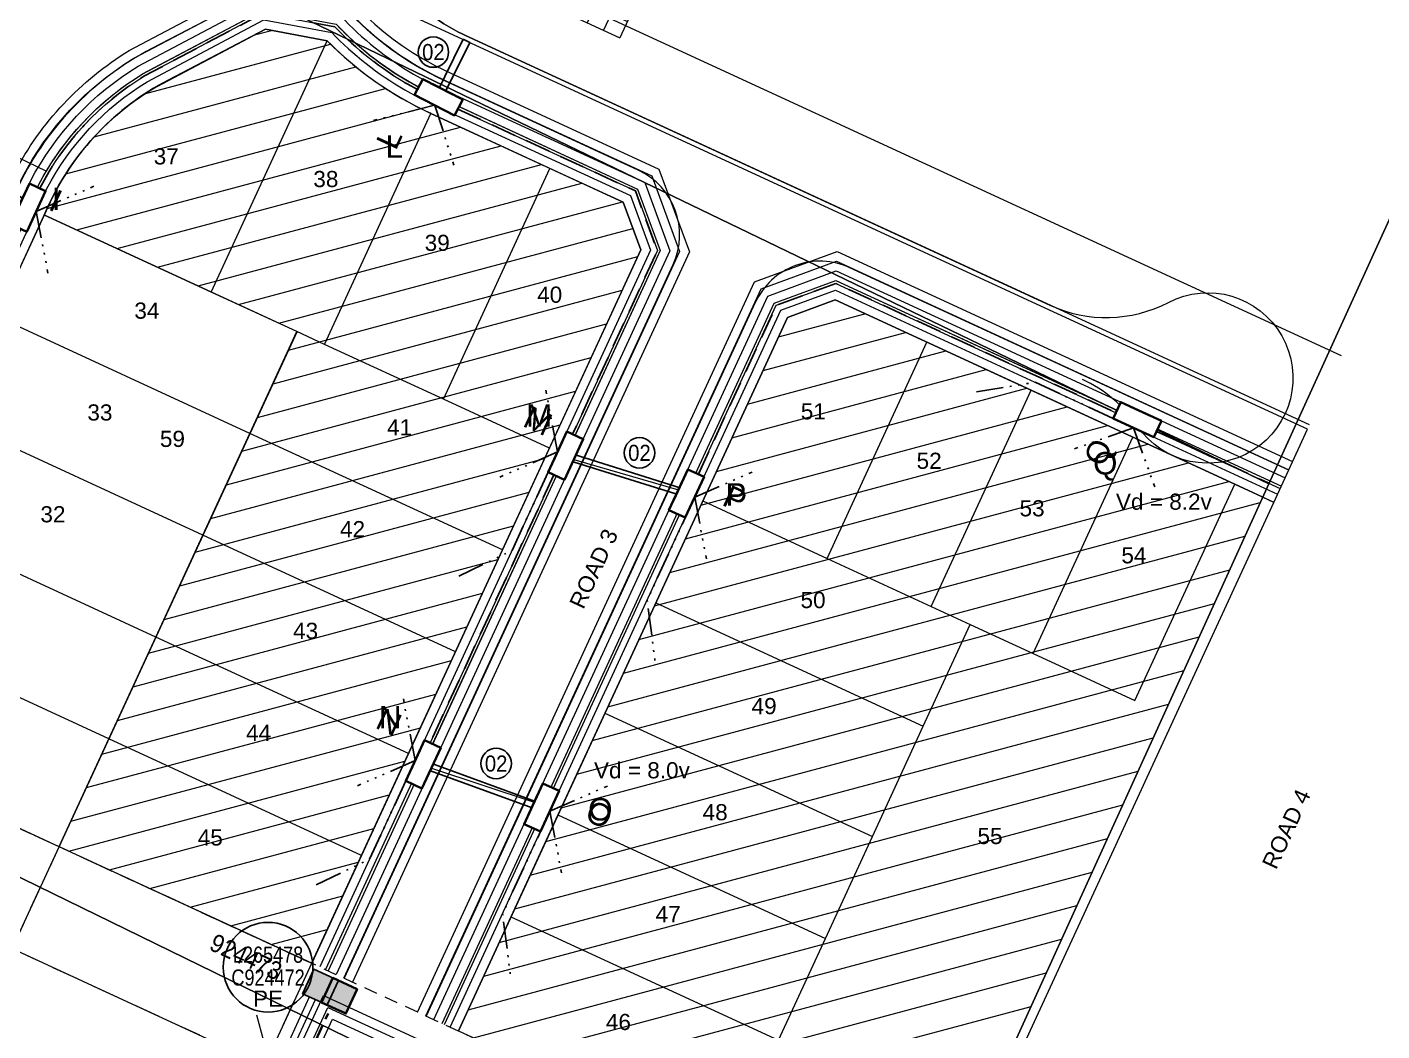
# Model space of a CAD drawing. Header units: metres. Extents: x 0 to 307451, y 0 to 6277344.
# Drawn here: x 305553.9 to 305705, y 6275124.5 to 6275236.4 of the extents above; entities that cross this region are included whole.
import ezdxf
from ezdxf import colors
from ezdxf.entities.mleader import LeaderData, LeaderLine
from ezdxf.enums import TextEntityAlignment as Align
from ezdxf.math import Vec2, Vec3

# ---------------------------------------------------------------- set-up
doc = ezdxf.new("R2010")
doc.units = ezdxf.units.M
for name, pattern in [('Cable Exist UG', [7, 4, -1, 1, -1]), ('Dash', [5, 3, -2]), ('IE Trench LV', [6, 4, -2]), ('PHANTOMX2', [6.6, 3, -0.75, 0.2, -0.75, 0.2, -0.75, 0.2, -0.75])]:
    doc.linetypes.add(name, pattern=pattern)
doc.layers.get('0').update_dxf_attribs({"color": 6})
for name, color, linetype, lineweight in [('_User Miscellaneous1', 30, 'Continuous', 13), ('_User Miscellaneous2', 31, 'Continuous', 13), ('_User_HV_Exist', 1, 'Continuous', 35), ('_User_LV_Exist', 5, 'Continuous', 35), ('_User_SL_Exist', 4, 'Continuous', 35), ('Cadastre Developer_SP_NEW', 92, 'Continuous', 15), ('Cadastre Land Parcels_SP_EXT', 118, 'Continuous', 15), ('Cadastre Roads_SP_NEW', 214, 'Continuous', 15)]:
    doc.layers.add(name, color=color, linetype=linetype, lineweight=lineweight)
doc.layers.add('_User Miscellaneous10', color=252, linetype='Continuous', lineweight=13, plot=False, transparency=0.75)
doc.layers.add('_User Miscellaneous12', color=252, linetype='Continuous', lineweight=13, plot=False, transparency=0.5)
for name, color, linetype in [('Duct_SP_NEW', 2, 'Continuous'), ('Equip_SP_SL_EXT', 7, 'Continuous'), ('Equip_SP_SL_NEW', 2, 'Continuous'), ('Notes_SL_MISC', 4, 'Continuous'), ('Services_SP_NEW_UG', 2, 'IE Trench LV'), ('SupportsUG_SP_LV_NEW', 2, 'Continuous'), ('Trench_SP_NEW', 2, 'Continuous')]:
    doc.layers.add(name, color=color, linetype=linetype)
doc.styles.add('ieISOCP', font='arial.ttf', dxfattribs={"height": 1.5})
doc.styles.get("Standard").update_dxf_attribs({"font": 'arial.ttf'})
doc.linetypes.add('Cable New UG', pattern='A,5.5,-0.01,["X",Standard,S=1.8,R=0,X=0,Y=-0.94],-1.7', length=7.21)
doc.linetypes.add('IE Trench HV', pattern='A,4,-0.4,["/",Standard,S=2,R=0,X=0.25,Y=-1],-1.6', length=6)

# ---------------------------------------------------------------- blocks, each defined once
blk = doc.blocks.new('*U239')
at = {"layer": 'Equip_SP_SL_EXT'}
h = blk.add_hatch(color=256, dxfattribs=at)
h.dxf.hatch_style = 1
h.paths.add_polyline_path([(-1.5, 1.5), (-1.5, -1.5), (1.5, -1.5), (1.5, 1.5)])
blk.add_lwpolyline([(-1.5, 1.5), (-1.5, -1.5), (1.5, -1.5), (1.5, 1.5)], close=True)
at = {"width": 0.9, "flags": 8}
blk.add_attdef('ASSET_NUM', text='', height=2, dxfattribs=at).set_placement((4, 2), align=Align.MIDDLE_LEFT)
at = {"flags": 1}
blk.add_attdef('Z', (-2.35, -1.81), '', height=0.2, rotation=270, dxfattribs=at)
at = {"flags": 9}
for tag, p in [('NOTES', (-2, -1.81)), ('SUBURB', (-1.8, -1.81)), ('STREETNAME', (-1.6, -1.81)), ('LOCATION', (-1.4, -1.81)), ('LEGEND', (-1.2, -1.81)), ('USAGE', (-1, -1.81)), ('STATE', (-0.8, -1.81)), ('OWNED_BY', (-0.6, -1.81)), ('COLUMN_TYPE', (-0.4, -1.81)), ('STREET_CODE', (-0.2, -1.81)), ('STRUCTURE_PLANT_NUMBER', (0.03, -1.81))]:
    blk.add_attdef(tag, text='', height=0.2, rotation=270, dxfattribs=at).set_placement(p, align=Align.MIDDLE_LEFT)
blk = doc.blocks.new('*U200')
at = {"ltscale": 0.1}
blk.add_circle((0, 0), 5, dxfattribs=at)
at = {"insert": (0, -2.6), "char_height": 1.8, "attachment_point": 2}
blk.add_mtext('PE', dxfattribs=at)
at = {"width": 0.8}
blk.add_attdef('SNUMBER', text='', height=1.8, dxfattribs=at).set_placement((0, 0.5), align=Align.CENTER)
at = {"flags": 1}
blk.add_attdef('Z', (0, 0), '', height=0.2, dxfattribs=at)
at = {"width": 0.8}
blk.add_attdef('CNUMBER', text='', height=1.8, dxfattribs=at).set_placement((0, -0.25), align=Align.TOP_CENTER)
blk = doc.blocks.new('*U283')
at = {"transparency": 33554559}
for p, q in [((-50, 50), (50, 50)), ((-50, 50), (-50, -50)), ((-48, 50), (-48, -50)), ((-46, 50), (-46, -50)), ((-44, 50), (-44, -50)), ((-42, 50), (-42, -50)), ((-40, 50), (-40, -50)), ((-38, 50), (-38, -50)), ((-36, 50), (-36, -50)), ((-34, 50), (-34, -50)), ((-32, 50), (-32, -50)), ((-30, 50), (-30, -50)), ((-28, 50), (-28, -50)), ((-26, 50), (-26, -50)), ((-24, 50), (-24, -50)), ((-22, 50), (-22, -50)), ((-20, 50), (-20, -50)), ((-18, 50), (-18, -50)), ((-16, 50), (-16, -50)), ((-14, 50), (-14, -50)), ((-12, 50), (-12, -50)), ((-10, 50), (-10, -50)), ((-8, 50), (-8, -50)), ((-6, 50), (-6, -50)), ((-4, 50), (-4, -50)), ((-2, 50), (-2, -50)), ((0, 50), (0, -50)), ((2, 50), (2, -50)), ((4, 50), (4, -50)), ((6, 50), (6, -50)), ((8, 50), (8, -50)), ((10, 50), (10, -50)), ((12, 50), (12, -50)), ((14, 50), (14, -50)), ((16, 50), (16, -50)), ((18, 50), (18, -50)), ((20, 50), (20, -50)), ((22, 50), (22, -50)), ((24, 50), (24, -50)), ((26, 50), (26, -50)), ((28, 50), (28, -50)), ((30, 50), (30, -50)), ((32, 50), (32, -50)), ((34, 50), (34, -50)), ((36, 50), (36, -50)), ((38, 50), (38, -50)), ((40, 50), (40, -50)), ((42, 50), (42, -50)), ((44, 50), (44, -50)), ((46, 50), (46, -50)), ((48, 50), (48, -50)), ((50, 50), (50, -50)), ((-50, 48), (50, 48)), ((-50, 46), (50, 46)), ((-50, 44), (50, 44)), ((-50, 42), (50, 42)), ((-50, 40), (50, 40)), ((-50, 38), (50, 38)), ((-50, 36), (50, 36)), ((-50, 34), (50, 34)), ((-50, 32), (50, 32)), ((-50, 30), (50, 30)), ((-50, 28), (50, 28)), ((-50, 26), (50, 26)), ((-50, 24), (50, 24)), ((-50, 22), (50, 22)), ((-50, 20), (50, 20)), ((-50, 18), (50, 18)), ((-50, 16), (50, 16)), ((-50, 14), (50, 14)), ((-50, 12), (50, 12)), ((-50, 10), (50, 10)), ((-50, 8), (50, 8)), ((-50, 6), (50, 6)), ((-50, 4), (50, 4)), ((-50, 2), (50, 2)), ((-50, 0), (50, 0)), ((-50, -2), (50, -2)), ((-50, -4), (50, -4)), ((-50, -6), (50, -6)), ((-50, -8), (50, -8)), ((-50, -10), (50, -10)), ((-50, -12), (50, -12)), ((-50, -14), (50, -14)), ((-50, -16), (50, -16)), ((-50, -18), (50, -18)), ((-50, -20), (50, -20)), ((-50, -22), (50, -22)), ((-50, -24), (50, -24)), ((-50, -26), (50, -26)), ((-50, -28), (50, -28)), ((-50, -30), (50, -30)), ((-50, -32), (50, -32)), ((-50, -34), (50, -34)), ((-50, -36), (50, -36)), ((-50, -38), (50, -38)), ((-50, -40), (50, -40)), ((-50, -42), (50, -42)), ((-50, -44), (50, -44)), ((-50, -46), (50, -46)), ((-50, -48), (50, -48)), ((-50, -50), (50, -50))]:
    blk.add_line(p, q, dxfattribs=at)
blk = doc.blocks.new('PILLAR_NEW')
at = {"width": 0.9}
blk.add_attdef('ASSET_NUM', text='', height=2, dxfattribs=at).set_placement((4, 2), align=Align.MIDDLE_LEFT)
for tag, p, flags in [('SUBURB', (-2, 0), 1), ('STREETNAME', (-1.8, 0), 9), ('PARENT', (-1.6, 0), 9), ('NOTES', (-1.4, 0), 9), ('LOCATION', (-1.2, 0), 9), ('LEGEND', (-1, 0), 9), ('USAGE', (-0.8, 0), 9), ('SUPPORT_TYPE', (-0.6, 0), 9), ('STATE', (-0.4, 0), 9), ('OWNED_BY', (-0.2, 0), 9)]:
    blk.add_attdef(tag, p, '', height=0.2, rotation=270, dxfattribs=dict(flags=flags))
blk.add_wipeout([(1, 2.5), (1, -2.5), (-1, -2.5), (-1, 2.5)])
blk.add_lwpolyline([(-1, 2.5), (-1, -1.25), (-1, 1.25), (-1, -2.5), (1, -2.5), (1, 2.5)], close=True)
blk = doc.blocks.new('*U288')
at = {"width": 0.9}
blk.add_attdef('ASSET_NUM', text='', height=2, dxfattribs=at).set_placement((4, 2), align=Align.MIDDLE_LEFT)
for tag, p, flags in [('SUBURB', (-2, 0), 1), ('STREETNAME', (-1.8, 0), 9), ('PARENT', (-1.6, 0), 9), ('NOTES', (-1.4, 0), 9), ('LOCATION', (-1.2, 0), 9), ('LEGEND', (-1, 0), 9), ('USAGE', (-0.8, 0), 9), ('SUPPORT_TYPE', (-0.6, 0), 9), ('STATE', (-0.4, 0), 9), ('OWNED_BY', (-0.2, 0), 9)]:
    blk.add_attdef(tag, p, '', height=0.2, rotation=270, dxfattribs=dict(flags=flags))
blk.add_wipeout([(2.45, -1.11), (-2.54, -0.89), (-2.45, 1.11), (2.54, 0.89)])
blk.add_lwpolyline([(2.54, 0.89), (-1.2, 1.05), (1.29, 0.94), (-2.45, 1.11), (-2.54, -0.89), (2.45, -1.11)], close=True)
blk = doc.blocks.new('*U295')
blk.add_circle((0, 0), 1.7)
at = {"width": 0.9}
blk.add_attdef('CODE', text='', height=1.8, dxfattribs=at).set_placement((0, 0), align=Align.MIDDLE_CENTER)
at = {"flags": 1}
blk.add_attdef('Z', (0, 0), '', height=0.2, dxfattribs=at)

msp = doc.modelspace()

# ---------------------------------------------------------------- linework, layer by layer
at = {"layer": '_User Miscellaneous1'}
for p, q in [((305554.1504, 6275060.4736), (305585.4296, 6275128.279)), ((305554.7072, 6275059.9617), (305586.0834, 6275127.9774)), ((305585.4296, 6275128.279), (305585.7565, 6275128.1282)), ((305586.0834, 6275127.9774), (305585.7565, 6275128.1282))]:
    msp.add_line(p, q, dxfattribs=at)
at = {"layer": '_User Miscellaneous10', "color": 4, "linetype": 'Cable New UG', "ltscale": 0.7, "flags": 128}
msp.add_lwpolyline([(305477.8675, 6275244.5463), (305475.1403, 6275245.8045), (305484.4672, 6275266.0212, -0.14566613), (305496.9735, 6275278.6193), (305505.4975, 6275275.8576, 0.13759782), (305524.4492, 6275247.6099), (305543.3888, 6275234.6042), (305546.0235, 6275225.1942), (305546.0235, 6275225.1942), (305556.0942, 6275220.3251, -0.12050471), (305566.7939, 6275231.1502), (305580.1902, 6275238.2336), (305588.3999, 6275236.7019, 0.08217431), (305597.6051, 6275229.7098)], format="xyb", dxfattribs=at)
at = {"layer": '_User Miscellaneous10', "flags": 128}
for points in [[(305524.8118, 6275160.1152), (305552.5308, 6275220.1, -0.13629963), (305565.337, 6275233.7734), (305579.7124, 6275241.3746), (305589.9255, 6275239.469, 0.07723904), (305598.0227, 6275232.8754), (305599.4903, 6275232.0666), (305601.1139, 6275231.2734), (305624.382, 6275220.5371), (305627.7709, 6275211.3428), (305590.2154, 6275129.9328)], [(305525.7196, 6275159.6957), (305553.4282, 6275219.6582, -0.13589182), (305565.8316, 6275232.9037), (305579.8717, 6275240.3276), (305589.4119, 6275238.5476, 0.07488267), (305597.5289, 6275232.0057), (305599.0292, 6275231.179), (305600.6848, 6275230.37), (305623.5869, 6275219.8027), (305626.6893, 6275211.3856), (305589.3074, 6275130.3517)], [(305526.6274, 6275159.2762), (305554.3255, 6275219.2161, -0.13546565), (305566.3265, 6275232.0342), (305580.031, 6275239.2806), (305588.9034, 6275237.6252, 0.07262968), (305597.0353, 6275231.136), (305598.5681, 6275230.2913), (305600.2558, 6275229.4667), (305622.7919, 6275219.0682), (305625.6078, 6275211.4284), (305588.3994, 6275130.7705)], [(305527.5351, 6275158.8568), (305555.2227, 6275218.7736, -0.1350197), (305566.8218, 6275231.1649), (305580.1902, 6275238.2336), (305588.3999, 6275236.7019, 0.0704727), (305596.5419, 6275230.2661), (305598.107, 6275229.4036), (305599.8268, 6275228.5633), (305621.9968, 6275218.3337), (305624.5263, 6275211.4712), (305587.4913, 6275131.1894)], [(305528.4429, 6275158.4373), (305556.1196, 6275218.3307, -0.1345524), (305567.3176, 6275230.2959), (305580.3495, 6275237.1867), (305587.9011, 6275235.7777, 0.06840509), (305596.0486, 6275229.3962), (305597.6459, 6275228.5159), (305599.3977, 6275227.66), (305621.2018, 6275217.5993), (305623.4447, 6275211.514), (305586.5833, 6275131.6083)], [(305529.3507, 6275158.0178), (305557.0164, 6275217.8875, -0.13406198), (305567.8139, 6275229.4271), (305580.5088, 6275236.1397), (305587.4069, 6275234.8527, 0.06642082), (305595.5554, 6275228.5262), (305597.1848, 6275227.6282), (305598.9687, 6275226.7566), (305620.4067, 6275216.8648), (305622.3632, 6275211.5568), (305585.6752, 6275132.0272)]]:
    msp.add_lwpolyline(points, format="xyb", dxfattribs=at)
at = {"layer": '_User Miscellaneous10', "color": 4, "flags": 128}
msp.add_lwpolyline([(305527.8075, 6275158.7309), (305555.4918, 6275218.6408, -0.13488183), (305566.9705, 6275230.9042), (305580.238, 6275237.9196), (305588.2498, 6275236.4247, 0.06984332), (305596.3939, 6275230.0051), (305597.9687, 6275229.1373), (305599.698, 6275228.2923), (305621.7583, 6275218.1134), (305624.2018, 6275211.484), (305587.2189, 6275131.3151)], format="xyb", dxfattribs=at)
at = {"layer": '_User Miscellaneous10', "color": 4, "linetype": 'Cable New UG', "ltscale": 0.7, "flags": 128}
for points in [[(305602.099, 6275227.5149), (305621.9968, 6275218.3337), (305624.5263, 6275211.4712), (305615.0272, 6275190.8798)], [(305628.5009, 6275186.6653), (305637.2382, 6275205.6055), (305644.1004, 6275208.1348), (305675.4403, 6275193.6773)], [(305614.888, 6275188.1908), (305626.5456, 6275184.8141)], [(305612.9327, 6275186.3396), (305599.1533, 6275156.4694)]]:
    msp.add_lwpolyline(points, dxfattribs=at)
at = {"layer": '_User Miscellaneous10', "flags": 128}
for points in [[(305597.4797, 6275126.5817), (305635.0346, 6275207.9906), (305644.2287, 6275211.3794), (305695.017, 6275187.9501)], [(305598.3878, 6275126.1628), (305635.7692, 6275207.1955), (305644.186, 6275210.2978), (305694.5981, 6275187.0421)], [(305599.2958, 6275125.7439), (305636.5037, 6275206.4005), (305644.1432, 6275209.2163), (305694.1792, 6275186.1341)], [(305600.2038, 6275125.325), (305637.2382, 6275205.6055), (305644.1004, 6275208.1348), (305693.7604, 6275185.226)], [(305601.1119, 6275124.9061), (305637.9727, 6275204.8104), (305644.0576, 6275207.0532), (305693.3415, 6275184.318)], [(305602.0199, 6275124.4872), (305638.7072, 6275204.0154), (305644.0148, 6275205.9717), (305692.9226, 6275183.41)]]:
    msp.add_lwpolyline(points, dxfattribs=at)
at = {"layer": '_User Miscellaneous10', "color": 4, "flags": 128}
msp.add_lwpolyline([(305600.4763, 6275125.1993), (305637.4586, 6275205.367), (305644.0875, 6275207.8103), (305693.6347, 6275184.9536)], dxfattribs=at)
at = {"layer": '_User Miscellaneous10', "color": 2, "linetype": 'PHANTOMX2', "flags": 128}
msp.add_lwpolyline([(305577.1495, 6275111.1444), (305581.2324, 6275119.9956), (305579.4077, 6275126.7536)], dxfattribs=at)
at = {"layer": '_User_SL_Exist', "color": 4, "linetype": 'Cable Exist UG', "ltscale": 0.7, "flags": 128}
msp.add_lwpolyline([(305578.0576, 6275110.7256), (305580.9617, 6275112.2465), (305587.8447, 6275127.1647)], dxfattribs=at)
at = {"layer": 'Cadastre Developer_SP_NEW', "linetype": 'Dash', "transparency": 33554534}
for p, q in [((305557.5153, 6275145.0143), (305529.3524, 6275158.0082)), ((305552.2794, 6275133.6637), (305557.5153, 6275145.0143)), ((305585.6779, 6275132.0205), (305557.5153, 6275145.0143)), ((305552.2794, 6275133.6637), (305580.4421, 6275120.6699)), ((305580.4421, 6275120.6699), (305585.6779, 6275132.0205))]:
    msp.add_line(p, q, dxfattribs=at)
at = {"layer": 'Cadastre Developer_SP_NEW'}
for p, q in [((305557.5153, 6275145.0143), (305529.3524, 6275158.0082)), ((305552.2794, 6275133.6637), (305557.5153, 6275145.0143))]:
    msp.add_line(p, q, dxfattribs=at)
at = {"layer": 'Cadastre Developer_SP_NEW', "ltscale": 0.5, "transparency": 33554687, "flags": 128}
for points in [[(305696.6907, 6275191.5782), (305570.7812, 6275249.6745), (305519.429, 6275273.3691), (305486.6835, 6275288.4784), (305451.6349, 6275304.6503), (305422.5706, 6275318.061)], [(305580.5088, 6275236.1397), (305569.6639, 6275230.478)], [(305587.4069, 6275234.8527), (305580.5088, 6275236.1397)], [(305574.4817, 6275206.8343), (305587.4069, 6275234.8527)], [(305620.4067, 6275216.8648), (305612.2345, 6275220.6356), (305598.9687, 6275226.7566), (305598.8487, 6275226.812)], [(305587.0937, 6275201.0149), (305598.9687, 6275226.7566)], [(305600.3595, 6275194.8939), (305612.2345, 6275220.6356)], [(305529.35, 6275158.0164), (305534.8941, 6275170.0346), (305540.1303, 6275181.385), (305545.3664, 6275192.7355), (305550.6025, 6275204.086), (305555.8386, 6275215.4365), (305556.3064, 6275216.4506)], [(305622.3632, 6275211.5568), (305620.4067, 6275216.8648)], [(305612.1686, 6275189.445), (305612.1638, 6275189.4472), (305600.3595, 6275194.8939), (305587.0937, 6275201.0149), (305584.0013, 6275202.4418), (305574.4817, 6275206.8343), (305555.8386, 6275215.4365)], [(305585.6752, 6275132.0272), (305590.283, 6275142.0156), (305591.2194, 6275144.0453), (305596.4555, 6275155.3958), (305601.6916, 6275166.7463), (305606.9277, 6275178.0968), (305612.1638, 6275189.4472), (305622.3632, 6275211.5568)], [(305644.0148, 6275205.9717), (305638.7072, 6275204.0154)], [(305692.9207, 6275183.4059), (305688.5574, 6275185.4191), (305677.2074, 6275190.6562), (305665.8574, 6275195.8932), (305654.2486, 6275201.2497), (305644.0148, 6275205.9717)], [(305606.9277, 6275178.0968), (305578.7652, 6275191.0913), (305550.6025, 6275204.086)], [(305638.7072, 6275204.0154), (305629.2697, 6275183.5573), (305624.0336, 6275172.2068), (305618.3576, 6275159.9029), (305613.1215, 6275148.5525), (305607.8854, 6275137.202), (305602.0193, 6275124.4858)], [(305557.5127, 6275145.0218), (305563.0568, 6275157.0399), (305568.2929, 6275168.3904), (305573.529, 6275179.7409), (305578.7652, 6275191.0913), (305584.0013, 6275202.4418)], [(305643.1354, 6275177.1595), (305654.2486, 6275201.2497)], [(305654.7422, 6275171.8039), (305665.8574, 6275195.8932)], [(305601.6916, 6275166.7463), (305573.529, 6275179.7409), (305545.3664, 6275192.7355)], [(305654.5572, 6275100.2441), (305692.9207, 6275183.4059), (305696.6907, 6275191.5782)], [(305666.0923, 6275166.5669), (305677.2074, 6275190.6562)], [(305677.4423, 6275161.3298), (305688.5574, 6275185.4191)], [(305629.2697, 6275183.5573), (305643.1354, 6275177.1595), (305654.7422, 6275171.8039), (305659.0812, 6275169.8019), (305666.0923, 6275166.5669), (305677.4423, 6275161.3298)], [(305596.4555, 6275155.3958), (305568.2929, 6275168.3904), (305540.1303, 6275181.385)], [(305624.0336, 6275172.2068), (305653.8451, 6275158.4514)], [(305591.2194, 6275144.0453), (305563.0568, 6275157.0399), (305534.8941, 6275170.0346)], [(305631.8308, 6275110.7304), (305637.6969, 6275123.4466), (305642.9331, 6275134.797), (305648.1692, 6275146.1475), (305653.8451, 6275158.4514), (305659.0812, 6275169.8019)], [(305618.3576, 6275159.9029), (305648.1692, 6275146.1475)], [(305613.1215, 6275148.5525), (305642.9331, 6275134.797)], [(305590.2839, 6275142.0152), (305590.283, 6275142.0156)], [(305607.8854, 6275137.202), (305637.6969, 6275123.4466)]]:
    msp.add_lwpolyline(points, dxfattribs=at)
at = {"layer": 'Cadastre Developer_SP_NEW', "transparency": 33554687}
msp.add_lwpolyline([(305700.4607, 6275199.7505), (305606.9949, 6275242.8769)], dxfattribs=at)
at = {"layer": 'Cadastre Developer_SP_NEW', "ltscale": 0.5, "transparency": 33554687, "flags": 128}
for points in [[(305587.4069, 6275234.8527, 0.09037679), (305598.8487, 6275226.812)], [(305569.6639, 6275230.478, 0.16585521), (305556.3064, 6275216.4506)]]:
    msp.add_lwpolyline(points, format="xyb", dxfattribs=at)
at = {"layer": 'Cadastre Developer_SP_NEW', "linetype": 'Dash', "ltscale": 0.5, "transparency": 33554521, "flags": 128}
msp.add_lwpolyline([(305380.4373, 6275226.7268), (305380.4376, 6275226.7266), (305409.486, 6275213.3233), (305438.55, 6275199.9128), (305454.894, 6275192.3714), (305483.9499, 6275178.9647), (305513.006, 6275165.5578), (305529.35, 6275158.0164), (305557.5127, 6275145.0218), (305585.6752, 6275132.0272), (305602.0193, 6275124.4858), (305631.8308, 6275110.7304), (305654.5572, 6275100.2441)], dxfattribs=at)
at = {"layer": 'Cadastre Developer_SP_NEW', "linetype": 'Continuous'}
msp.add_lwpolyline([(305818.752, 6275128.669), (306053.836, 6275176.886), (306049.666, 6275182.223), (305901.181, 6275153.401), (305833.638, 6275223.454), (305709.618, 6275223.311), (305692.359, 6275185.466), (305650.7, 6275093.908), (305818.752, 6275128.669)], close=True, dxfattribs=at)
at = {"layer": 'Cadastre Land Parcels_SP_EXT', "linetype": 'Continuous'}
for points in [[(305734.372, 6275277.69), (305631.132, 6275327.712), (305471.922, 6275404.855), (305472.105, 6275375.209), (305431.837, 6275339.755), (305421.066, 6275316.415), (305633.333, 6275213.957), (305692.359, 6275185.466), (305709.618, 6275223.311), (305734.372, 6275277.69)], [(305650.7, 6275093.908), (305692.359, 6275185.466), (305633.333, 6275213.957), (305421.066, 6275316.415), (305379.528, 6275226.405), (305635.511, 6275101.328), (305650.7, 6275093.908)], [(305650.7, 6275093.908), (305635.511, 6275101.328), (305379.528, 6275226.405), (305313.337, 6275082.977), (305578.448, 6275053.973), (305619.597, 6275025.44), (305636.269, 6275062.148), (305650.7, 6275093.908)], [(305818.752, 6275128.669), (306053.836, 6275176.886), (306049.666, 6275182.223), (305901.181, 6275153.401), (305833.638, 6275223.454), (305709.618, 6275223.311), (305692.359, 6275185.466), (305650.7, 6275093.908), (305818.752, 6275128.669)]]:
    msp.add_lwpolyline(points, close=True, dxfattribs=at)
at = {"layer": 'Cadastre Roads_SP_NEW'}
for points in [[(305576.204, 6275252.5055), (305589.5555, 6275246.3449, -0.12941354), (305595.2505, 6275241.6475, 0.12631322), (305602.5031, 6275235.5907, 0.00304926), (305602.8289, 6275235.438), (305667.9609, 6275205.3852, 0.23200825), (305681.1666, 6275205.6975, -2.22641852), (305677.6955, 6275191.9256, 0.13610611), (305671.5778, 6275197.1084, 0.13610611)], [(305696.9006, 6275192.032), (305602.8289, 6275235.438, -0.00304925), (305602.5031, 6275235.5907, -0.12631322), (305595.2505, 6275241.6475, 0.09154937), (305591.4501, 6275245.2924, 0.09154937)], [(305589.2619, 6275130.3723), (305625.9501, 6275209.9025, 0.41418902), (305622.0619, 6275220.4513), (305600.5036, 6275230.3986, -0.09921186), (305589.3746, 6275238.5143), (305589.3356, 6275238.5567, 0.33945426), (305579.8014, 6275240.2263, 0.33945426)], [(305579.8015, 6275240.2263, 0.00000161), (305579.8014, 6275240.2263), (305567.8359, 6275233.9796, 0.16585521), (305552.7197, 6275218.1052), (305525.7633, 6275159.671)], [(305694.5753, 6275186.9926), (305645.67, 6275209.5582, 0.4142381), (305635.1203, 6275205.6697), (305598.4327, 6275126.1407)]]:
    msp.add_lwpolyline(points, format="xyb", dxfattribs=at)
at = {"layer": 'Duct_SP_NEW'}
for p, q in [((305602.5662, 6275235.02), (305599.468, 6275228.7403)), ((305603.2836, 6275234.666), (305600.1855, 6275228.3863)), ((305602.5662, 6275235.02), (305602.9249, 6275234.843)), ((305603.2836, 6275234.666), (305602.9249, 6275234.843)), ((305599.468, 6275228.7403), (305599.8268, 6275228.5633)), ((305600.1855, 6275228.3863), (305599.8268, 6275228.5633)), ((305554.3094, 6275216.5697), (305542.7679, 6275225.7865)), ((305553.8102, 6275215.9446), (305554.0598, 6275216.2572)), ((305554.3094, 6275216.5697), (305554.0598, 6275216.2572)), ((305613.8606, 6275188.2279), (305613.98, 6275188.6097)), ((305627.3343, 6275184.0135), (305613.8606, 6275188.2279)), ((305614.0994, 6275188.9914), (305613.98, 6275188.6097)), ((305627.5731, 6275184.777), (305614.0994, 6275188.9914)), ((305627.5731, 6275184.777), (305627.4537, 6275184.3952)), ((305627.3343, 6275184.0135), (305627.4537, 6275184.3952)), ((305598.243, 6275154.5751), (305598.1061, 6275154.1993)), ((305611.4424, 6275149.7662), (305598.243, 6275154.5751)), ((305597.9691, 6275153.8235), (305598.1061, 6275154.1993)), ((305611.1686, 6275149.0146), (305597.9691, 6275153.8235)), ((305611.4424, 6275149.7662), (305611.3055, 6275149.3904)), ((305611.1686, 6275149.0146), (305611.3055, 6275149.3904))]:
    msp.add_line(p, q, dxfattribs=at)
at = {"layer": 'Services_SP_NEW_UG', "color": 2, "linetype": 'PHANTOMX2', "flags": 128}
for points in [[(305599.3682, 6275227.6747), (305592.578, 6275225.9735)], [(305599.3977, 6275227.66), (305601.5278, 6275220.9919)], [(305554.968, 6275215.8384), (305561.3826, 6275218.6405)], [(305554.9679, 6275215.8384), (305556.2778, 6275208.9621)], [(305675.0214, 6275192.7693), (305666.3019, 6275196.7917), (305659.3958, 6275195.6487)], [(305613.0719, 6275189.0286), (305611.7621, 6275195.9049)], [(305677.2915, 6275191.722), (305670.6969, 6275189.3745)], [(305677.2915, 6275191.722), (305679.639, 6275185.1274)], [(305613.0719, 6275189.0286), (305606.6572, 6275186.2265)], [(305612.0245, 6275186.7586), (305608.0038, 6275178.0447), (305601.705, 6275174.9909)], [(305628.3617, 6275183.9764), (305634.7764, 6275186.7785)], [(305628.2112, 6275183.6533), (305623.0729, 6275172.5172), (305623.9594, 6275165.5736)], [(305628.3617, 6275183.9765), (305629.6715, 6275177.1001)], [(305597.198, 6275154.6182), (305595.8882, 6275161.4946)], [(305597.198, 6275154.6183), (305590.7833, 6275151.8162)], [(305596.1506, 6275152.3482), (305592.1299, 6275143.6343), (305585.8311, 6275140.5805)]]:
    msp.add_lwpolyline(points, dxfattribs=at)
at = {"layer": 'Trench_SP_NEW', "linetype": 'IE Trench LV', "ltscale": 0.7, "flags": 128}
msp.add_lwpolyline([(305628.7733, 6275186.5397), (305637.4586, 6275205.367), (305644.0875, 6275207.8103), (305675.3146, 6275193.4049)], dxfattribs=at)

# ---------------------------------------------------------------- block references
at = {"layer": '_User Miscellaneous12', "linetype": 'IE Trench LV', "rotation": 335.2307551801796}
msp.add_blockref('*U283', (305595.5747, 6275301.545), dxfattribs=at)
at = {"layer": 'Duct_SP_NEW'}
for p in [(305599.2377, 6275233.5992), (305622.2074, 6275188.9228), (305606.2325, 6275154.2886)]:
    msp.add_blockref('*U295', p, dxfattribs=at).add_auto_attribs({'CODE': '02'})
at = {"layer": 'Equip_SP_SL_NEW'}
ref = msp.add_blockref('*U239', (305586.6558, 6275129.3652), dxfattribs=dict(at, rotation=65.23214400591215))
ref.add_attrib('ASSET_NUM', '924473', dxfattribs={"layer": '0', "height": 2, "rotation": 335.232144, "width": 0.9}).set_placement((305574.5397, 6275134.4955), align=Align.MIDDLE_LEFT)
at = {"layer": 'Notes_SL_MISC', "linetype": 'ByBlock', "lineweight": -2}
msp.add_blockref('*U200', (305580.8079, 6275131.5836), dxfattribs=at).add_auto_attribs({'SNUMBER': 'L265478', 'CNUMBER': 'C924472'})

# ---------------------------------------------------------------- texts
at = {"layer": '_User Miscellaneous1'}
for s, p in [('ROAD 3', (305617.9194, 6275175.634)), ('ROAD 4 ', (305695.2809, 6275146.932))]:
    msp.add_text(s, height=1.8, rotation=65.236944, dxfattribs=at).set_placement(p, align=Align.CENTER)
at = {"layer": '_User Miscellaneous10', "char_height": 1.8, "attachment_point": 5}
for s, insert in [('{\\fSwis721 BT|b0|i0|c0|p34;37}', (305569.4604, 6275221.9573)), ('{\\fSwis721 BT|b0|i0|c0|p34;38}', (305587.2506, 6275219.4343)), ('{\\fSwis721 BT|b0|i0|c0|p34;39}', (305599.6641, 6275212.3252)), ('{\\fSwis721 BT|b0|i0|c0|p34;40}', (305612.1994, 6275206.5419)), ('{\\fSwis721 BT|b0|i0|c0|p34;34}', (305567.3023, 6275204.7637)), ('{\\fSwis721 BT|b0|i0|c0|p34;33}', (305562.0658, 6275193.4134)), ('{\\fSwis721 BT|b0|i0|c0|p34;51}', (305641.5884, 6275193.5334)), ('{\\fSwis721 BT|b0|i0|c0|p34;41}', (305595.465, 6275191.7691)), ('{\\fSwis721 BT|b0|i0|c0|p34;52}', (305654.496, 6275188.0268)), ('{\\fSwis721 BT|b0|i0|c0|p34;32}', (305556.8296, 6275182.063)), ('{\\fSwis721 BT|b0|i0|c0|p34;53}', (305665.9748, 6275182.7301)), ('{\\fSwis721 BT|b0|i0|c0|p34;42}', (305590.2284, 6275180.4188)), ('{\\fSwis721 BT|b0|i0|c0|p34;54}', (305677.3248, 6275177.493)), ('{\\fSwis721 BT|b0|i0|c0|p34;50}', (305641.5579, 6275172.5041)), ('{\\fSwis721 BT|b0|i0|c0|p34;43}', (305584.9923, 6275169.0683)), ('{\\fSwis721 BT|b0|i0|c0|p34;49}', (305636.1014, 6275160.6772)), ('{\\fSwis721 BT|b0|i0|c0|p34;44}', (305579.7561, 6275157.7179)), ('{\\fSwis721 BT|b0|i0|c0|p34;48}', (305630.6453, 6275148.85)), ('{\\fSwis721 BT|b0|i0|c0|p34;45}', (305574.366, 6275146.0336)), ('{\\fSwis721 BT|b0|i0|c0|p34;55}', (305661.2825, 6275146.1982)), ('{\\fSwis721 BT|b0|i0|c0|p34;47}', (305625.4092, 6275137.4995)), ('{\\fSwis721 BT|b0|i0|c0|p34;46}', (305619.8581, 6275125.4662))]:
    msp.add_mtext(s, dxfattribs=dict(at, insert=insert))
at = {"layer": '_User_HV_Exist'}
msp.add_text('ROAD 3', height=1.8, rotation=65.236944, dxfattribs=at).set_placement((305617.9194, 6275175.634), align=Align.CENTER)
at = {"layer": '_User_LV_Exist'}
msp.add_text('ROAD 3', height=1.8, rotation=65.236944, dxfattribs=at).set_placement((305617.9194, 6275175.634), align=Align.CENTER)
at = {"layer": '_User_LV_Exist', "color": 6, "insert": (305675.3184, 6275184.3782), "char_height": 1.8, "width": 14.841627, "attachment_point": 1, "style": 'ieISOCP'}
msp.add_mtext('Vd = 8.2v', dxfattribs=at)
at = {"layer": 'Cadastre Land Parcels_SP_EXT'}
msp.add_text('59', height=1.8, dxfattribs=at).set_placement((305568.7495, 6275189.5798))

# ---------------------------------------------------------------- next in the draw order: block references
at = {"layer": 'SupportsUG_SP_LV_NEW'}
ref = msp.add_blockref('*U288', (305599.8268, 6275228.5633), dxfattribs=dict(at, rotation=335.2355556466355))
ref.add_attrib('ASSET_NUM', 'L', dxfattribs={"layer": '0', "height": 2.5, "rotation": 65.235556}).set_placement((305593.9089, 6275223.0625), align=Align.MIDDLE_LEFT)
ref = msp.add_blockref('PILLAR_NEW', (305554.0598, 6275216.2572), dxfattribs=dict(at, rotation=335.2355556536206))
ref.add_attrib('ASSET_NUM', 'I', dxfattribs={"layer": '0', "height": 2.5, "rotation": 335.235556}).set_placement((305556.7137, 6275217.2355), align=Align.MIDDLE_LEFT)
ref = msp.add_blockref('PILLAR_NEW', (305613.98, 6275188.6097), dxfattribs=dict(at, rotation=335.2355556466355))
ref.add_attrib('ASSET_NUM', 'M', dxfattribs={"layer": '0', "height": 2.5, "rotation": 335.235556}).set_placement((305609.5875, 6275193.0891), align=Align.MIDDLE_LEFT)
ref = msp.add_blockref('PILLAR_NEW', (305677.7104, 6275192.6301), dxfattribs=dict(at, rotation=245.2355555647661))
ref.add_attrib('ASSET_NUM', 'Q', dxfattribs={"layer": '0', "height": 2.5, "rotation": 65.230755}).set_placement((305672.7692, 6275187.7658), align=Align.MIDDLE_LEFT)
ref = msp.add_blockref('PILLAR_NEW', (305627.4537, 6275184.3952), dxfattribs=dict(at, rotation=335.2355556536206))
ref.add_attrib('ASSET_NUM', 'P', dxfattribs={"layer": '0', "height": 2.5, "rotation": 335.235556}).set_placement((305631.7959, 6275184.288), align=Align.MIDDLE_LEFT)
ref = msp.add_blockref('PILLAR_NEW', (305611.3055, 6275149.3904), dxfattribs=dict(at, rotation=335.2355556466355))
ref.add_attrib('ASSET_NUM', 'O', dxfattribs={"layer": '0', "height": 2.5, "rotation": 335.235556}).set_placement((305616.492, 6275149.1878), align=Align.MIDDLE_LEFT)

# ---------------------------------------------------------------- next in the draw order: hatches: boundary and pattern name
at = {"layer": 'Cadastre Developer_SP_NEW', "linetype": 'IE Trench HV', "ltscale": 0.7, "transparency": 33554495}
h = msp.add_hatch(dxfattribs=at)
h.set_pattern_fill('ANSI31', color=256, angle=330)
h.paths.add_polyline_path([(305688.5574, 6275185.4191), (305644.0148, 6275205.9717), (305638.7072, 6275204.0154), (305602.024, 6275124.4837), (305653.7507, 6275100.6128), (305691.6836, 6275183.9815)])

# ---------------------------------------------------------------- next in the draw order: linework, layer by layer
at = {"layer": '_User Miscellaneous10', "color": 6, "ltscale": 0.7, "flags": 128}
msp.add_lwpolyline([(305688.5574, 6275185.4191), (305644.0148, 6275205.9717), (305638.7072, 6275204.0154), (305602.024, 6275124.4837), (305653.7507, 6275100.6128), (305691.6836, 6275183.9815), (305688.5574, 6275185.4191)], dxfattribs=at)
at = {"layer": '_User Miscellaneous10', "color": 4, "linetype": 'Cable New UG', "ltscale": 0.7, "flags": 128}
msp.add_lwpolyline([(305599.0141, 6275153.7804), (305610.4744, 6275149.9761)], dxfattribs=at)
at = {"layer": 'Services_SP_NEW_UG', "color": 2, "linetype": 'PHANTOMX2', "flags": 128}
for points in [[(305612.2135, 6275148.9716), (305618.6282, 6275151.7737)], [(305612.0846, 6275148.6952), (305606.9462, 6275137.5591), (305607.8328, 6275130.6154)], [(305612.2135, 6275148.9716), (305613.5234, 6275142.0953)]]:
    msp.add_lwpolyline(points, dxfattribs=at)
at = {"layer": 'Trench_SP_NEW', "linetype": 'IE Trench LV', "ltscale": 0.7, "flags": 128}
msp.add_lwpolyline([(305555.3588, 6275218.4111, -0.13625614), (305566.9705, 6275230.9042), (305580.238, 6275237.9196), (305588.2498, 6275236.4247, 0.06984332), (305596.3939, 6275230.0051), (305597.4556, 6275229.42)], format="xyb", dxfattribs=at)
for points in [[(305601.9613, 6275227.248), (305621.7583, 6275218.1134), (305624.2018, 6275211.484), (305614.7548, 6275191.0054)], [(305679.8548, 6275191.3104), (305692.3877, 6275185.5289)]]:
    msp.add_lwpolyline(points, dxfattribs=at)

# ---------------------------------------------------------------- next in the draw order: texts
at = {"layer": '_User_LV_Exist', "color": 6, "insert": (305617.1364, 6275154.4398), "char_height": 1.8, "width": 14.841627, "attachment_point": 1, "style": 'ieISOCP'}
msp.add_mtext('Vd = 8.0v', dxfattribs=at)

# ---------------------------------------------------------------- next in the draw order: block references
at = {"layer": '_User_LV_Exist'}
ref = msp.add_blockref('PILLAR_NEW', (305677.7104, 6275192.6301), dxfattribs=dict(at, rotation=245.2355555647661))
ref.add_attrib('ASSET_NUM', 'Q', dxfattribs={"layer": '0', "height": 2.5}).set_placement((305672.7692, 6275187.7658), align=Align.MIDDLE_LEFT)
ref = msp.add_blockref('PILLAR_NEW', (305627.4537, 6275184.3952), dxfattribs=dict(at, rotation=335.2355556536206))
ref.add_attrib('ASSET_NUM', 'P', dxfattribs={"layer": '0', "height": 2.5}).set_placement((305631.7959, 6275184.288), align=Align.MIDDLE_LEFT)
at = {"layer": 'SupportsUG_SP_LV_NEW'}
ref = msp.add_blockref('PILLAR_NEW', (305598.1061, 6275154.1993), dxfattribs=dict(at, rotation=335.2355556466355))
ref.add_attrib('ASSET_NUM', 'N', dxfattribs={"layer": '0', "height": 2.5, "rotation": 335.235556}).set_placement((305593.1551, 6275159.4516), align=Align.MIDDLE_LEFT)

# ---------------------------------------------------------------- next in the draw order: hatches: boundary and pattern name
at = {"layer": 'Cadastre Developer_SP_NEW', "linetype": 'IE Trench HV', "ltscale": 0.7, "transparency": 33554495}
h = msp.add_hatch(dxfattribs=at)
h.set_pattern_fill('ANSI31', color=256, angle=330)
edge = h.paths.add_edge_path()
edge.add_line((305584.0013, 6275202.4418), (305555.8832, 6275215.4351))
edge.add_arc((305583.4464, 6275204.0183), 29.8341, 117.514398, 157.500348, ccw=False)
edge.add_line((305569.6639, 6275230.478), (305580.5088, 6275236.1397))
edge.add_line((305580.5088, 6275236.1397), (305587.4069, 6275234.8527))
edge.add_arc((305615.1883, 6275262.2241), 39, 224.574041, 245.230755)
edge.add_line((305598.8487, 6275226.812), (305620.4067, 6275216.8648))
edge.add_line((305620.4067, 6275216.8648), (305622.3632, 6275211.5568))
edge.add_line((305622.3632, 6275211.5568), (305585.6686, 6275132.0303))
edge.add_line((305585.6686, 6275132.0303), (305557.5153, 6275145.0143))
edge.add_line((305557.5153, 6275145.0143), (305584.0435, 6275202.4223))

# ---------------------------------------------------------------- next in the draw order: linework, layer by layer
at = {"layer": '_User Miscellaneous10', "color": 6, "ltscale": 0.7, "flags": 128}
msp.add_lwpolyline([(305584.0013, 6275202.4418), (305555.8832, 6275215.4351, -0.17631588), (305569.6639, 6275230.478), (305580.5088, 6275236.1397), (305587.4069, 6275234.8527, 0.09037679), (305598.8487, 6275226.812), (305620.4067, 6275216.8648), (305622.3632, 6275211.5568), (305585.6686, 6275132.0303), (305557.5153, 6275145.0143), (305584.0435, 6275202.4223)], format="xyb", dxfattribs=at)
at = {"layer": 'Trench_SP_NEW', "linetype": 'IE Trench LV', "ltscale": 0.7, "flags": 128}
msp.add_lwpolyline([(305612.6603, 6275186.4652), (305598.8809, 6275156.5951)], dxfattribs=at)

# ---------------------------------------------------------------- next in the draw order: block references
at = {"layer": '_User_LV_Exist'}
ref = msp.add_blockref('*U288', (305599.8268, 6275228.5633), dxfattribs=dict(at, rotation=335.2355556466355))
ref.add_attrib('ASSET_NUM', 'L', dxfattribs={"layer": '0', "height": 2.5}).set_placement((305593.9089, 6275223.0625), align=Align.MIDDLE_LEFT)
ref = msp.add_blockref('PILLAR_NEW', (305554.0598, 6275216.2572), dxfattribs=dict(at, rotation=335.2355556536206))
ref.add_attrib('ASSET_NUM', 'I', dxfattribs={"layer": '0', "height": 2.5}).set_placement((305556.7137, 6275217.2355), align=Align.MIDDLE_LEFT)
ref = msp.add_blockref('PILLAR_NEW', (305613.98, 6275188.6097), dxfattribs=dict(at, rotation=335.2355556466355))
ref.add_attrib('ASSET_NUM', 'M', dxfattribs={"layer": '0', "height": 2.5}).set_placement((305609.5875, 6275193.0891), align=Align.MIDDLE_LEFT)
ref = msp.add_blockref('PILLAR_NEW', (305598.1061, 6275154.1993), dxfattribs=dict(at, rotation=335.2355556466355))
ref.add_attrib('ASSET_NUM', 'N', dxfattribs={"layer": '0', "height": 2.5}).set_placement((305593.1551, 6275159.4516), align=Align.MIDDLE_LEFT)
ref = msp.add_blockref('PILLAR_NEW', (305611.3055, 6275149.3904), dxfattribs=dict(at, rotation=335.2355556466355))
ref.add_attrib('ASSET_NUM', 'O', dxfattribs={"layer": '0', "height": 2.5}).set_placement((305616.492, 6275149.1878), align=Align.MIDDLE_LEFT)

# ---------------------------------------------------------------- next in the draw order: leaders
at = {"layer": '_User Miscellaneous2'}
ml = msp.add_multileader_mtext('Standard', dxfattribs=at)
ml.set_content('STAGE 2 \\PTO BE CONSTRUCTED UNDER URS18515', color=256)
ml.set_leader_properties()
ml.build(insert=Vec2(0, 0))
ml.multileader.update_dxf_attribs({"leader_type": 2, "has_text_frame": 1, "text_left_attachment_type": 2, "text_right_attachment_type": 2, "dogleg_length": 0.01, "arrow_head_size": 2.5})
ctx = ml.context
ctx.base_point, ctx.char_height, ctx.arrow_head_size, ctx.landing_gap_size, ctx.plane_origin, ctx.plane_x_axis, ctx.plane_y_axis = Vec3(305864.3652, 6275127.8027), 1.8, 2.5, 1, Vec3(305577.9623, 6275197.8178), Vec3(0.9080025, -0.41896475), Vec3(0.41896475, 0.9080025)
ctx.left_attachment, ctx.right_attachment, ctx.text_align_type = 2, 2, 1
notes = []
notes.append((ctx, [(0, (0, 0, 0), (0, 0), (1, 0), 1, [])]))
ctx.mtext.insert, ctx.mtext.text_direction, ctx.mtext.rotation, ctx.mtext.width, ctx.mtext.alignment, ctx.mtext.flow_direction = Vec3(305879.3405, 6275125.2563), Vec3(0.9080025, -0.41896475), 5.85088043, 27.498383, 2, 5
ctx.mtext.has_bg_fill, ctx.mtext.bg_color, ctx.mtext.bg_scale_factor, ctx.mtext.bg_transparency, ctx.mtext.use_window_bg_color = 1, -1027028792, 1.5, 0, 1
for ctx, leaders in notes:
    for number, flags, end, landing, length, lines in leaders:
        leader = LeaderData()
        leader.index, (leader.has_last_leader_line, leader.has_dogleg_vector, leader.attachment_direction) = number, flags
        leader.last_leader_point, leader.dogleg_vector, leader.dogleg_length = Vec3(end), Vec3(landing), length
        for number, points, colour, breaks in lines:
            line = LeaderLine()
            line.index, line.vertices, line.color, line.breaks = number, Vec3.list(points), colors.encode_raw_color(colour), breaks
            leader.lines.append(line)
        ctx.leaders.append(leader)

# ---------------------------------------------------------------- next in the draw order: linework, layer by layer
at = {"layer": '_User Miscellaneous10', "flags": 128}
for points in [[(305548.2524, 6275054.4129), (305555.9754, 6275058.7958), (305587.4874, 6275127.1095), (305597.1125, 6275122.6696), (305567.8523, 6275059.2369), (305572.0288, 6275051.8773), (305577.5633, 6275051.2871), (305623.3001, 6275020.6612), (305631.5848, 6275022.9923), (305666.5266, 6275098.7415), (305679.2013, 6275100.9122), (305637.3501, 6275010.1843), (305751.0512, 6274969.9383), (305797.825, 6274954.5042), (305779.1679, 6274944.2502), (305706.2013, 6274972.8882), (305633.7565, 6274997.2012), (305603.7914, 6275017.2559), (305572.6611, 6275038.0904), (305365.4819, 6275060.757)], [(305548.0386, 6275055.4414), (305555.2021, 6275059.5067), (305586.9982, 6275128.4364), (305598.4394, 6275123.1588), (305568.9753, 6275059.2841), (305572.6452, 6275052.8173), (305577.9146, 6275052.2553), (305623.4733, 6275021.7488), (305630.87, 6275023.83), (305665.839, 6275099.6383), (305680.9052, 6275102.2186), (305638.7174, 6275010.7611), (305751.3747, 6274970.8846), (305800.3195, 6274954.7342), (305779.2389, 6274943.1481), (305705.8593, 6274971.9482), (305633.3115, 6274996.2957), (305603.2352, 6275016.4248), (305572.3087, 6275037.123), (305365.6324, 6275059.7346)], [(305548.4662, 6275053.3845), (305556.7488, 6275058.0848), (305587.9765, 6275125.7826), (305595.7856, 6275122.1804), (305566.7293, 6275059.1897), (305571.4124, 6275050.9374), (305577.2119, 6275050.3189), (305623.127, 6275019.5737), (305632.2997, 6275022.1546), (305667.2142, 6275097.8447), (305677.4975, 6275099.6058), (305635.9828, 6275009.6075), (305750.7276, 6274968.992), (305795.3305, 6274954.2743), (305779.097, 6274945.3523), (305706.5433, 6274973.8283), (305634.2015, 6274998.1067), (305604.3476, 6275018.0869), (305573.0136, 6275039.0578), (305365.3313, 6275061.7795)]]:
    msp.add_lwpolyline(points, dxfattribs=at)
at = {"layer": 'Cadastre Developer_SP_NEW'}
for p, q in [((305585.6779, 6275132.0205), (305557.5153, 6275145.0143)), ((305552.2794, 6275133.6637), (305580.4421, 6275120.6699)), ((305580.4421, 6275120.6699), (305585.6779, 6275132.0205))]:
    msp.add_line(p, q, dxfattribs=at)

# ---------------------------------------------------------------- next in the draw order: block references
at = {"layer": '_User_SL_Exist', "rotation": 65.23214400591215}
msp.add_blockref('*U239', (305588.7454, 6275128.4011), dxfattribs=at)

doc.saveas('drawing.dxf')
